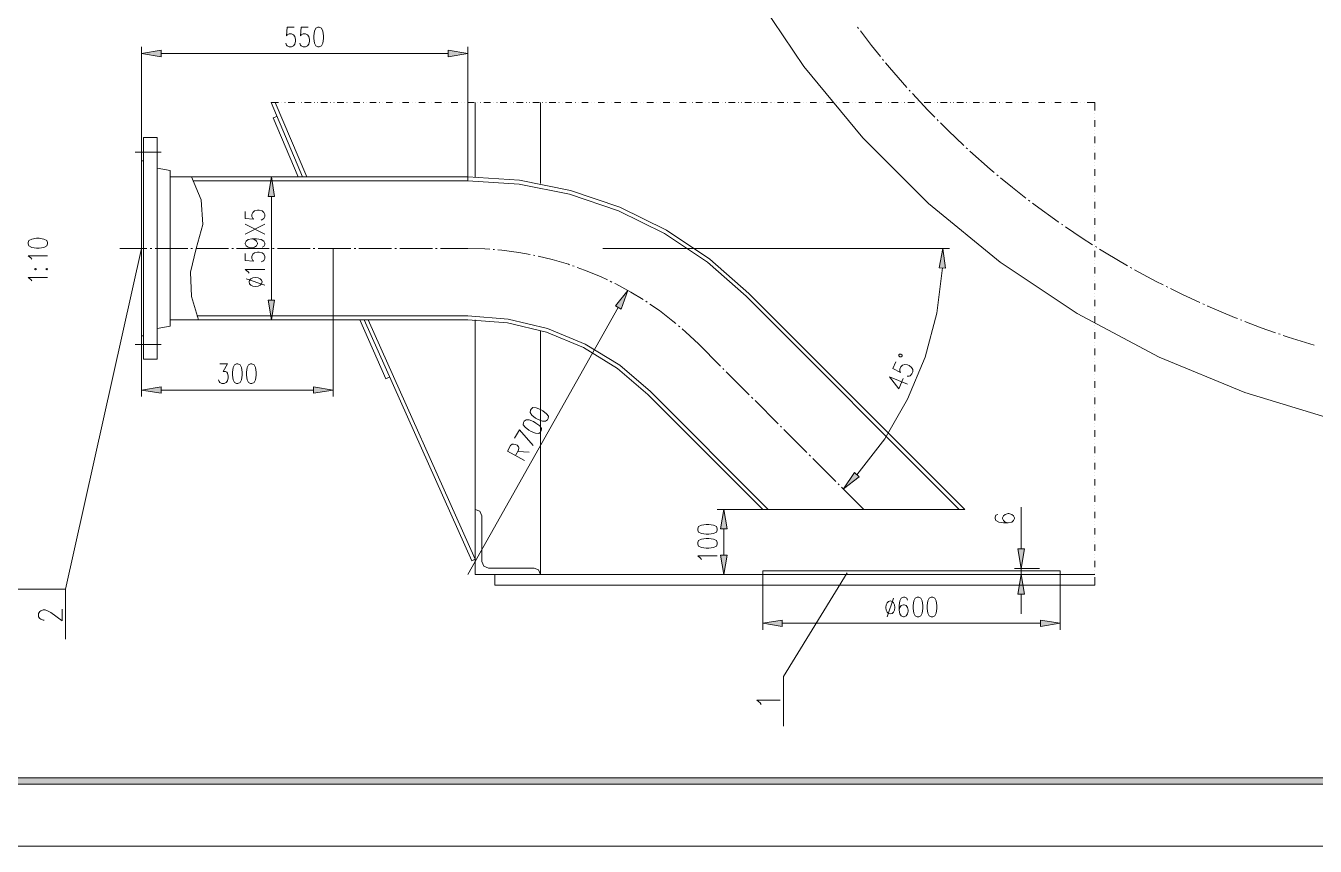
# Model space of a CAD drawing. Header units: millimetres. Extents: x 0 to 829, y 0 to 586.
# Drawn here: x 372.2 to 567.1, y 0 to 124 of the extents above; entities that cross this region are included whole.
import ezdxf

# ---------------------------------------------------------------- set-up
doc = ezdxf.new("R2010")
doc.units = ezdxf.units.MM

msp = doc.modelspace()

# ---------------------------------------------------------------- hatches: boundary and pattern name
h = msp.add_hatch(color=0)
h.dxf.hatch_style = 2
h.paths.add_polyline_path([(392.684, 120.290167), (389.727722, 119.796278), (392.684, 119.302389)])
h = msp.add_hatch(color=0)
h.dxf.hatch_style = 2
h.paths.add_polyline_path([(436.065083, 120.290167), (439.021361, 119.796278), (436.065083, 119.302389)])
h = msp.add_hatch(color=0)
h.dxf.hatch_style = 2
h.paths.add_polyline_path([(408.848278, 98.178056), (409.342167, 101.134333), (409.836056, 98.178056)])
h = msp.add_hatch(color=0)
h.dxf.hatch_style = 2
h.paths.add_polyline_path([(510.275417, 87.397167), (510.850444, 90.339333), (511.259667, 87.368944)])
h = msp.add_hatch(color=0)
h.dxf.hatch_style = 2
h.paths.add_polyline_path([(461.341611, 81.653944), (463.225444, 83.989333), (462.202389, 81.170639)])
h = msp.add_hatch(color=0)
h.dxf.hatch_style = 2
h.paths.add_polyline_path([(408.848278, 82.500611), (409.342167, 79.544333), (409.836056, 82.500611)])
h = msp.add_hatch(color=0)
h.dxf.hatch_style = 2
h.paths.add_polyline_path([(392.684, 69.423139), (389.727722, 68.932778), (392.684, 68.438889)])
h = msp.add_hatch(color=0)
h.dxf.hatch_style = 2
h.paths.add_polyline_path([(415.70275, 69.423139), (418.659028, 68.932778), (415.70275, 68.438889)])
h = msp.add_hatch(color=0)
h.dxf.hatch_style = 2
h.paths.add_polyline_path([(498.182194, 55.798861), (495.793889, 53.985583), (497.466056, 56.476194)])
h = msp.add_hatch(color=0)
h.dxf.hatch_style = 2
h.paths.add_polyline_path([(477.23425, 47.946028), (477.724611, 50.902306), (478.2185, 47.946028)])
h = msp.add_hatch(color=0)
h.dxf.hatch_style = 2
h.paths.add_polyline_path([(522.171083, 44.936833), (522.664972, 41.977028), (523.155333, 44.936833)])
h = msp.add_hatch(color=0)
h.dxf.hatch_style = 2
h.paths.add_polyline_path([(477.23425, 44.001972), (477.724611, 41.042167), (478.2185, 44.001972)])
h = msp.add_hatch(color=0)
h.dxf.hatch_style = 2
h.paths.add_polyline_path([(522.171083, 38.085889), (522.664972, 41.042167), (523.155333, 38.085889)])
h = msp.add_hatch(color=0)
h.dxf.hatch_style = 2
h.paths.add_polyline_path([(486.56875, 34.173583), (483.608944, 33.679694), (486.56875, 33.185806)])
h = msp.add_hatch(color=0)
h.dxf.hatch_style = 2
h.paths.add_polyline_path([(525.593028, 34.173583), (528.549306, 33.679694), (525.593028, 33.185806)])
h = msp.add_hatch(color=0)
h.dxf.hatch_style = 2
h.paths.add_polyline_path([(24.154694, 9.36625), (25.142472, 10.3505), (818.80075, 10.3505), (819.788528, 9.36625)])

# ---------------------------------------------------------------- linework, layer by layer
at = {"color": 0, "lineweight": 0}
for points in [[(0, 0), (0, 585.632278), (829.154778, 585.632278), (829.154778, 0)], [(416.380083, 123.740333), (416.062583, 123.599222), (415.854444, 123.175889), (415.748611, 122.473861), (415.748611, 122.050528), (415.854444, 121.344972), (416.062583, 120.921639), (416.380083, 120.780528), (416.59175, 120.780528), (416.90925, 120.921639), (417.120917, 121.344972), (417.22675, 122.050528), (417.22675, 122.473861), (417.120917, 123.175889), (416.90925, 123.599222), (416.59175, 123.740333)], [(392.684, 120.290167), (389.727722, 119.796278), (392.684, 119.302389)], [(436.065083, 120.290167), (439.021361, 119.796278), (436.065083, 119.302389)], [(408.848278, 98.178056), (409.342167, 101.134333), (409.836056, 98.178056)], [(372.568611, 91.013139), (372.709722, 90.695639), (373.133056, 90.483972), (373.838611, 90.378139), (374.258417, 90.378139), (374.963972, 90.483972), (375.387306, 90.695639), (375.528417, 91.013139), (375.528417, 91.224806), (375.387306, 91.538778), (374.963972, 91.750444), (374.258417, 91.856278), (373.838611, 91.856278), (373.133056, 91.750444), (372.709722, 91.538778), (372.568611, 91.224806)], [(510.275417, 87.397167), (510.850444, 90.339333), (511.259667, 87.368944)], [(373.556389, 87.210194), (373.6975, 87.104361), (373.838611, 87.210194), (373.6975, 87.316028)], [(375.246194, 87.210194), (375.387306, 87.104361), (375.528417, 87.210194), (375.387306, 87.316028)], [(461.341611, 81.653944), (463.225444, 83.989333), (462.202389, 81.170639)], [(408.848278, 82.500611), (409.342167, 79.544333), (409.836056, 82.500611)], [(504.503972, 74.354972), (504.295833, 74.372611), (504.15825, 74.256194), (504.172361, 74.076278), (504.331111, 73.938694), (504.53925, 73.924583), (504.676833, 74.041), (504.662722, 74.217389)], [(404.085778, 72.873306), (403.771806, 72.732194), (403.560139, 72.312389), (403.454306, 71.606833), (403.454306, 71.1835), (403.560139, 70.481472), (403.771806, 70.058139), (404.085778, 69.917028), (404.297444, 69.917028), (404.614944, 70.058139), (404.826611, 70.481472), (404.932444, 71.1835), (404.932444, 71.606833), (404.826611, 72.312389), (404.614944, 72.732194), (404.297444, 72.873306)], [(406.198917, 72.873306), (405.881417, 72.732194), (405.673278, 72.312389), (405.567444, 71.606833), (405.567444, 71.1835), (405.673278, 70.481472), (405.881417, 70.058139), (406.198917, 69.917028), (406.410583, 69.917028), (406.728083, 70.058139), (406.93975, 70.481472), (407.045583, 71.1835), (407.045583, 71.606833), (406.93975, 72.312389), (406.728083, 72.732194), (406.410583, 72.873306)], [(392.684, 69.423139), (389.727722, 68.932778), (392.684, 68.438889)], [(415.70275, 69.423139), (418.659028, 68.932778), (415.70275, 68.438889)], [(448.489917, 65.877722), (448.458167, 65.532), (448.72275, 65.140417), (449.283667, 64.702972), (449.654083, 64.498361), (450.317306, 64.244361), (450.790028, 64.219667), (451.068722, 64.427806), (451.171028, 64.61125), (451.206306, 64.956972), (450.941722, 65.348556), (450.377278, 65.786), (450.010389, 65.994139), (449.343639, 66.244611), (448.874444, 66.269306), (448.59575, 66.061167)], [(447.45275, 64.03975), (447.421, 63.694028), (447.685583, 63.302444), (448.2465, 62.865), (448.616917, 62.656861), (449.280139, 62.402861), (449.752861, 62.378167), (450.031556, 62.586306), (450.133861, 62.76975), (450.169139, 63.115472), (449.904556, 63.507056), (449.340111, 63.9445), (448.973222, 64.152639), (448.306472, 64.406639), (447.837278, 64.427806), (447.558583, 64.223194)], [(498.182194, 55.798861), (495.793889, 53.985583), (497.466056, 56.476194)], [(477.23425, 47.946028), (477.724611, 50.902306), (478.2185, 47.946028)], [(473.780556, 47.769639), (473.921667, 47.452139), (474.345, 47.240472), (475.050556, 47.134639), (475.473889, 47.134639), (476.175917, 47.240472), (476.59925, 47.452139), (476.740361, 47.769639), (476.740361, 47.981306), (476.59925, 48.295278), (476.175917, 48.506944), (475.473889, 48.612778), (475.050556, 48.612778), (474.345, 48.506944), (473.921667, 48.295278), (473.780556, 47.981306)], [(473.780556, 45.6565), (473.921667, 45.339), (474.345, 45.127333), (475.050556, 45.0215), (475.473889, 45.0215), (476.175917, 45.127333), (476.59925, 45.339), (476.740361, 45.6565), (476.740361, 45.868167), (476.59925, 46.185667), (476.175917, 46.393806), (475.473889, 46.499639), (475.050556, 46.499639), (474.345, 46.393806), (473.921667, 46.185667), (473.780556, 45.868167)], [(522.171083, 44.936833), (522.664972, 41.977028), (523.155333, 44.936833)], [(477.23425, 44.001972), (477.724611, 41.042167), (478.2185, 44.001972)], [(522.171083, 38.085889), (522.664972, 41.042167), (523.155333, 38.085889)], [(506.976944, 37.62375), (506.659444, 37.482639), (506.447778, 37.059306), (506.345472, 36.35375), (506.345472, 35.933944), (506.447778, 35.228389), (506.659444, 34.805056), (506.976944, 34.663944), (507.188611, 34.663944), (507.506111, 34.805056), (507.717778, 35.228389), (507.823611, 35.933944), (507.823611, 36.35375), (507.717778, 37.059306), (507.506111, 37.482639), (507.188611, 37.62375)], [(509.090083, 37.62375), (508.772583, 37.482639), (508.560917, 37.059306), (508.455083, 36.35375), (508.455083, 35.933944), (508.560917, 35.228389), (508.772583, 34.805056), (509.090083, 34.663944), (509.30175, 34.663944), (509.61925, 34.805056), (509.830917, 35.228389), (509.93675, 35.933944), (509.93675, 36.35375), (509.830917, 37.059306), (509.61925, 37.482639), (509.30175, 37.62375)], [(486.56875, 34.173583), (483.608944, 33.679694), (486.56875, 33.185806)], [(525.593028, 34.173583), (528.549306, 33.679694), (525.593028, 33.185806)], [(24.154694, 9.36625), (25.142472, 10.3505), (818.80075, 10.3505), (819.788528, 9.36625)]]:
    msp.add_lwpolyline(points, close=True, dxfattribs=at)
for points in [[(469.55075, 250.930833), (465.546722, 237.500583), (462.879722, 223.745778), (461.567389, 209.796944), (461.623833, 195.784611), (463.052583, 181.846361), (465.836, 168.11625), (469.949389, 154.721278), (475.350417, 141.791972), (481.989694, 129.455333), (489.803722, 117.82425), (498.718417, 107.015139), (508.645583, 97.126778), (519.4935, 88.257944), (531.156333, 80.489778), (543.521194, 73.903417), (556.471667, 68.555306), (569.884278, 64.498361)], [(412.788806, 123.740333), (411.734, 123.740333), (411.628167, 122.473861), (411.734, 122.611444), (412.0515, 122.752556), (412.365472, 122.752556), (412.682972, 122.611444), (412.894639, 122.33275), (413.000472, 121.909417), (413.000472, 121.627194), (412.894639, 121.203861), (412.682972, 120.921639), (412.365472, 120.780528), (412.0515, 120.780528), (411.734, 120.921639), (411.628167, 121.06275), (411.522333, 121.344972)], [(414.901944, 123.740333), (413.847139, 123.740333), (413.741306, 122.473861), (413.847139, 122.611444), (414.161111, 122.752556), (414.478611, 122.752556), (414.796111, 122.611444), (415.007778, 122.33275), (415.113611, 121.909417), (415.113611, 121.627194), (415.007778, 121.203861), (414.796111, 120.921639), (414.478611, 120.780528), (414.161111, 120.780528), (413.847139, 120.921639), (413.741306, 121.06275), (413.635472, 121.344972)], [(497.928194, 123.772083), (498.076361, 123.574528)], [(498.376222, 123.182944), (500.037806, 121.006306), (501.413639, 119.3165)], [(389.727722, 90.339333), (389.727722, 120.780528)], [(392.684, 119.796278), (436.065083, 119.796278)], [(439.021361, 100.541667), (439.021361, 120.780528)], [(501.724083, 118.9355), (501.879306, 118.741472)], [(502.18975, 118.360472), (502.771833, 117.644333), (505.3965, 114.631611)], [(505.721056, 114.264722), (505.890389, 114.084806)], [(506.225528, 113.724972), (508.567972, 111.202611), (509.608667, 110.154861)], [(409.28925, 112.380889), (410.414611, 112.380889)], [(409.28925, 112.380889), (414.037639, 101.134333)], [(409.927778, 112.380889), (414.679694, 101.134333)], [(410.904972, 112.380889), (410.922611, 112.380889)], [(411.398861, 112.380889), (411.4165, 112.380889)], [(411.89275, 112.380889), (412.877, 112.380889)], [(413.370889, 112.380889), (413.388528, 112.380889)], [(413.864778, 112.380889), (413.882417, 112.380889)], [(414.358667, 112.380889), (415.342917, 112.380889)], [(415.836806, 112.380889), (415.854444, 112.380889)], [(416.330694, 112.380889), (416.348333, 112.380889)], [(416.821056, 112.380889), (417.808833, 112.380889)], [(418.299194, 112.380889), (418.316833, 112.380889)], [(418.793083, 112.380889), (418.810722, 112.380889)], [(419.286972, 112.380889), (420.271222, 112.380889)], [(420.765111, 112.380889), (420.78275, 112.380889)], [(421.259, 112.380889), (421.276639, 112.380889)], [(421.752889, 112.380889), (422.737139, 112.380889)], [(423.231028, 112.380889), (423.248667, 112.380889)], [(423.724917, 112.380889), (423.742556, 112.380889)], [(424.215278, 112.380889), (425.203056, 112.380889)], [(425.696944, 112.380889), (425.714583, 112.380889)], [(426.187306, 112.380889), (426.204944, 112.380889)], [(426.681194, 112.380889), (427.665444, 112.380889)], [(428.159333, 112.380889), (428.176972, 112.380889)], [(428.653222, 112.380889), (428.670861, 112.380889)], [(429.147111, 112.380889), (430.131361, 112.380889)], [(430.62525, 112.380889), (430.642889, 112.380889)], [(431.119139, 112.380889), (431.136778, 112.380889)], [(431.6095, 112.380889), (432.597278, 112.380889)], [(433.091167, 112.380889), (433.108806, 112.380889)], [(433.581528, 112.380889), (433.599167, 112.380889)], [(434.075417, 112.380889), (435.059667, 112.380889)], [(435.553556, 112.380889), (435.571194, 112.380889)], [(436.047444, 112.380889), (436.065083, 112.380889)], [(436.541333, 112.380889), (437.525583, 112.380889)], [(438.019472, 112.380889), (438.037111, 112.380889)], [(438.513361, 112.380889), (438.531, 112.380889)], [(439.003722, 112.380889), (439.9915, 112.380889)], [(440.171417, 101.12375), (440.171417, 112.380889)], [(440.485389, 112.380889), (440.503028, 112.380889)], [(440.97575, 112.380889), (440.993389, 112.380889)], [(441.469639, 112.380889), (442.457417, 112.380889)], [(442.947778, 112.380889), (442.965417, 112.380889)], [(443.441667, 112.380889), (443.459306, 112.380889)], [(443.935556, 112.380889), (444.919806, 112.380889)], [(445.413694, 112.380889), (445.431333, 112.380889)], [(445.907583, 112.380889), (445.925222, 112.380889)], [(446.397944, 112.380889), (447.385722, 112.380889)], [(447.879611, 112.380889), (447.89725, 112.380889)], [(448.369972, 112.380889), (448.387611, 112.380889)], [(448.863861, 112.380889), (449.851639, 112.380889)], [(450.031556, 100.118333), (450.031556, 112.380889)], [(450.342, 112.380889), (450.359639, 112.380889)], [(450.835889, 112.380889), (450.853528, 112.380889)], [(451.329778, 112.380889), (452.314028, 112.380889)], [(452.807917, 112.380889), (452.825556, 112.380889)], [(453.301806, 112.380889), (453.319444, 112.380889)], [(453.792167, 112.380889), (454.779944, 112.380889)], [(455.273833, 112.380889), (455.291472, 112.380889)], [(455.764194, 112.380889), (455.781833, 112.380889)], [(456.258083, 112.380889), (457.245861, 112.380889)], [(457.736222, 112.380889), (457.753861, 112.380889)], [(458.230111, 112.380889), (458.24775, 112.380889)], [(458.724, 112.380889), (459.70825, 112.380889)], [(460.202139, 112.380889), (460.219778, 112.380889)], [(460.696028, 112.380889), (460.713667, 112.380889)], [(461.186389, 112.380889), (462.174167, 112.380889)], [(462.668056, 112.380889), (462.685694, 112.380889)], [(463.158417, 112.380889), (463.176056, 112.380889)], [(463.652306, 112.380889), (464.640083, 112.380889)], [(465.130444, 112.380889), (465.148083, 112.380889)], [(465.624333, 112.380889), (465.641972, 112.380889)], [(466.118222, 112.380889), (467.102472, 112.380889)], [(467.596361, 112.380889), (467.614, 112.380889)], [(468.09025, 112.380889), (468.107889, 112.380889)], [(468.584139, 112.380889), (469.568389, 112.380889)], [(470.062278, 112.380889), (470.079917, 112.380889)], [(470.552639, 112.380889), (470.570278, 112.380889)], [(471.046528, 112.380889), (472.034306, 112.380889)], [(472.524667, 112.380889), (472.542306, 112.380889)], [(473.018556, 112.380889), (473.036194, 112.380889)], [(473.512444, 112.380889), (474.496694, 112.380889)], [(474.990583, 112.380889), (475.008222, 112.380889)], [(475.484472, 112.380889), (475.502111, 112.380889)], [(475.978361, 112.380889), (476.962611, 112.380889)], [(477.4565, 112.380889), (477.474139, 112.380889)], [(477.950389, 112.380889), (477.968028, 112.380889)], [(478.44075, 112.380889), (479.428528, 112.380889)], [(479.918889, 112.380889), (479.936528, 112.380889)], [(480.412778, 112.380889), (480.430417, 112.380889)], [(480.906667, 112.380889), (481.890917, 112.380889)], [(482.384806, 112.380889), (482.402444, 112.380889)], [(482.878694, 112.380889), (482.896333, 112.380889)], [(483.372583, 112.380889), (484.356833, 112.380889)], [(484.850722, 112.380889), (484.868361, 112.380889)], [(485.344611, 112.380889), (485.36225, 112.380889)], [(485.834972, 112.380889), (486.82275, 112.380889)], [(487.313111, 112.380889), (487.33075, 112.380889)], [(487.807, 112.380889), (487.824639, 112.380889)], [(488.300889, 112.380889), (489.285139, 112.380889)], [(489.779028, 112.380889), (489.796667, 112.380889)], [(490.272917, 112.380889), (490.290556, 112.380889)], [(490.766806, 112.380889), (491.751056, 112.380889)], [(492.244944, 112.380889), (492.262583, 112.380889)], [(492.738833, 112.380889), (492.756472, 112.380889)], [(493.229194, 112.380889), (494.216972, 112.380889)], [(494.710861, 112.380889), (494.7285, 112.380889)], [(495.201222, 112.380889), (495.218861, 112.380889)], [(495.695111, 112.380889), (496.679361, 112.380889)], [(497.17325, 112.380889), (497.190889, 112.380889)], [(497.667139, 112.380889), (497.684778, 112.380889)], [(498.161028, 112.380889), (499.145278, 112.380889)], [(499.639167, 112.380889), (499.656806, 112.380889)], [(500.133056, 112.380889), (500.150694, 112.380889)], [(500.623417, 112.380889), (501.611194, 112.380889)], [(502.105083, 112.380889), (502.122722, 112.380889)], [(502.595444, 112.380889), (502.613083, 112.380889)], [(503.089333, 112.380889), (504.077111, 112.380889)], [(504.567472, 112.380889), (504.585111, 112.380889)], [(505.061361, 112.380889), (505.079, 112.380889)], [(505.55525, 112.380889), (506.5395, 112.380889)], [(507.033389, 112.380889), (507.051028, 112.380889)], [(507.527278, 112.380889), (507.544917, 112.380889)], [(508.017639, 112.380889), (509.005417, 112.380889)], [(509.499306, 112.380889), (509.516944, 112.380889)], [(509.989667, 112.380889), (510.007306, 112.380889)], [(510.483556, 112.380889), (511.471333, 112.380889)], [(511.961694, 112.380889), (511.979333, 112.380889)], [(512.455583, 112.380889), (512.473222, 112.380889)], [(512.949472, 112.380889), (513.933722, 112.380889)], [(514.427611, 112.380889), (514.44525, 112.380889)], [(514.9215, 112.380889), (514.939139, 112.380889)], [(515.411861, 112.380889), (516.399639, 112.380889)], [(516.893528, 112.380889), (516.911167, 112.380889)], [(517.383889, 112.380889), (517.401528, 112.380889)], [(517.877778, 112.380889), (518.865556, 112.380889)], [(519.355917, 112.380889), (519.373556, 112.380889)], [(519.849806, 112.380889), (519.867444, 112.380889)], [(520.343694, 112.380889), (521.327944, 112.380889)], [(521.821833, 112.380889), (521.839472, 112.380889)], [(522.315722, 112.380889), (522.333361, 112.380889)], [(522.806083, 112.380889), (523.793861, 112.380889)], [(524.28775, 112.380889), (524.305389, 112.380889)], [(524.778111, 112.380889), (524.79575, 112.380889)], [(525.272, 112.380889), (526.259778, 112.380889)], [(526.750139, 112.380889), (526.767778, 112.380889)], [(527.244028, 112.380889), (527.261667, 112.380889)], [(527.737917, 112.380889), (528.722167, 112.380889)], [(529.216056, 112.380889), (529.233694, 112.380889)], [(529.709944, 112.380889), (529.727583, 112.380889)], [(530.200306, 112.380889), (531.188083, 112.380889)], [(531.681972, 112.380889), (531.699611, 112.380889)], [(532.172333, 112.380889), (532.189972, 112.380889)], [(532.666222, 112.380889), (533.791583, 112.380889)], [(533.791583, 112.380889), (533.791583, 111.170861)], [(409.620861, 110.056083), (410.167667, 110.285389)], [(409.620861, 110.056083), (413.392056, 101.134333)], [(509.954389, 109.805611), (510.12725, 109.629222)], [(510.472972, 109.279972), (511.6195, 108.126389), (514.014861, 105.865083)], [(533.791583, 110.676972), (533.809222, 110.676972)], [(533.791583, 110.183083), (533.809222, 110.183083)], [(533.791583, 109.692722), (533.791583, 108.704944)], [(533.791583, 108.211056), (533.809222, 108.211056)], [(533.791583, 107.720694), (533.809222, 107.720694)], [(533.791583, 107.226806), (533.791583, 106.239028)], [(390.020528, 73.578861), (390.020528, 107.099806)], [(390.020528, 107.099806), (392.091333, 107.099806)], [(392.091333, 73.578861), (392.091333, 107.099806)], [(514.371167, 105.526417), (514.551083, 105.357083)], [(533.791583, 105.748667), (533.809222, 105.748667)], [(533.791583, 105.254778), (533.809222, 105.254778)], [(388.771694, 104.880833), (392.676944, 104.880833)], [(389.727722, 77.127806), (389.727722, 103.550861)], [(389.727722, 103.550861), (390.020528, 103.550861)], [(514.910917, 105.025472), (518.011833, 102.280861), (518.611556, 101.783444)], [(533.791583, 104.760889), (533.791583, 103.776639)], [(392.091333, 102.464306), (394.063361, 102.090361)], [(394.063361, 78.588306), (394.063361, 102.090361)], [(518.992556, 101.469472), (519.179528, 101.31425)], [(533.791583, 103.28275), (533.809222, 103.28275)], [(533.791583, 102.788861), (533.809222, 102.788861)], [(533.791583, 102.294972), (533.791583, 101.310722)], [(394.063361, 101.134333), (439.021361, 101.134333)], [(397.968611, 90.339333), (398.977556, 93.94825), (398.730611, 97.687694), (397.256, 101.134333)], [(397.615833, 100.541667), (439.021361, 100.541667)], [(413.392056, 101.134333), (408.354389, 101.134333)], [(481.513444, 83.53425), (475.604417, 88.716556), (469.067444, 93.083944), (462.018944, 96.562333), (454.575333, 99.088222), (446.863611, 100.619278), (439.021361, 101.134333)], [(481.093639, 83.114444), (475.244583, 88.247361), (468.771111, 92.572417), (461.789639, 96.015528), (454.420111, 98.516722), (446.789528, 100.033667), (439.021361, 100.541667)], [(519.560528, 101.000278), (521.349111, 99.515083), (523.39875, 97.927583)], [(533.791583, 100.816833), (533.809222, 100.816833)], [(533.791583, 100.326472), (533.809222, 100.326472)], [(533.791583, 99.832583), (533.791583, 98.844806)], [(409.342167, 82.500611), (409.342167, 98.178056)], [(523.790333, 97.627722), (523.984361, 97.476028)], [(533.791583, 98.354444), (533.809222, 98.354444)], [(533.791583, 97.860556), (533.809222, 97.860556)], [(405.398111, 95.885), (405.398111, 94.830194), (406.664583, 94.724361), (406.523472, 94.830194), (406.382361, 95.144167), (406.382361, 95.461667), (406.523472, 95.779167), (406.805694, 95.990833), (407.229028, 96.096667), (407.51125, 96.096667), (407.934583, 95.990833), (408.213278, 95.779167), (408.354389, 95.461667), (408.354389, 95.144167), (408.213278, 94.830194), (408.072167, 94.724361), (407.793472, 94.618528)], [(524.372417, 97.176167), (524.774583, 96.862194), (528.284722, 94.322194), (528.348222, 94.279861)], [(533.791583, 97.366667), (533.791583, 96.382417)], [(533.791583, 95.888528), (533.809222, 95.888528)], [(408.354389, 92.505389), (405.398111, 93.983528)], [(405.398111, 92.505389), (408.354389, 93.983528)], [(528.753917, 94.004694), (528.958528, 93.867111)], [(529.36775, 93.588417), (531.876, 91.895083), (533.477611, 90.889667)], [(533.791583, 95.394639), (533.809222, 95.394639)], [(533.791583, 94.90075), (533.791583, 93.9165)], [(406.382361, 91.764556), (406.805694, 91.658722), (407.087917, 91.447056), (407.229028, 91.129556), (407.229028, 91.02725), (407.087917, 90.70975), (406.805694, 90.498083), (406.382361, 90.39225), (406.24125, 90.39225), (405.821444, 90.498083), (405.539222, 90.70975), (405.398111, 91.02725), (405.398111, 91.129556), (405.539222, 91.447056), (405.821444, 91.658722), (406.382361, 91.764556), (407.087917, 91.764556), (407.793472, 91.658722), (408.213278, 91.447056), (408.354389, 91.129556), (408.354389, 90.921417), (408.213278, 90.603917), (407.934583, 90.498083)], [(533.791583, 93.422611), (533.809222, 93.422611)], [(533.791583, 92.928722), (533.809222, 92.928722)], [(533.791583, 92.438361), (533.791583, 91.450583)], [(389.727722, 90.339333), (378.209528, 38.823194)], [(386.422194, 90.339333), (390.539111, 90.339333)], [(391.029472, 90.339333), (391.276417, 90.339333)], [(391.770306, 90.339333), (396.698611, 90.339333)], [(397.968611, 90.339333), (397.139583, 86.751583), (397.259528, 83.068583), (398.324917, 79.544333)], [(397.1925, 90.339333), (397.439444, 90.339333)], [(397.933333, 90.339333), (402.861639, 90.339333)], [(403.355528, 90.339333), (403.602472, 90.339333)], [(404.092833, 90.339333), (409.024667, 90.339333)], [(405.398111, 89.545583), (405.398111, 88.490778), (406.664583, 88.384944), (406.523472, 88.490778), (406.382361, 88.808278), (406.382361, 89.125778), (406.523472, 89.43975), (406.805694, 89.651417), (407.229028, 89.75725), (407.51125, 89.75725), (407.934583, 89.651417), (408.213278, 89.43975), (408.354389, 89.125778), (408.354389, 88.808278), (408.213278, 88.490778), (408.072167, 88.384944), (407.793472, 88.279111)], [(409.518556, 90.339333), (409.761972, 90.339333)], [(410.255861, 90.339333), (415.187694, 90.339333)], [(415.678056, 90.339333), (415.925, 90.339333)], [(416.418889, 90.339333), (421.347194, 90.339333)], [(418.659028, 90.339333), (418.659028, 67.945)], [(421.841083, 90.339333), (422.088028, 90.339333)], [(422.581917, 90.339333), (427.510222, 90.339333)], [(428.004111, 90.339333), (428.251056, 90.339333)], [(428.741417, 90.339333), (433.67325, 90.339333)], [(434.163611, 90.339333), (434.410556, 90.339333)], [(434.904444, 90.339333), (439.021361, 90.339333)], [(442.355111, 90.212333), (441.600167, 90.272306), (439.021361, 90.339333)], [(443.092417, 90.155889), (442.845472, 90.173528)], [(448.458167, 89.411528), (446.733083, 89.732556), (444.175444, 90.067694), (443.582778, 90.117083)], [(459.440139, 90.339333), (511.838222, 90.339333)], [(533.791583, 90.960222), (533.809222, 90.960222)], [(533.791583, 90.466333), (533.809222, 90.466333)], [(533.791583, 89.972444), (533.791583, 88.988194)], [(533.893889, 90.625083), (534.102028, 90.494556)], [(534.518306, 90.2335), (535.541361, 89.587917), (538.744583, 87.718194)], [(373.133056, 88.688333), (372.991944, 88.9), (372.568611, 89.2175), (375.528417, 89.2175)], [(449.184889, 89.277472), (448.941472, 89.323333)], [(454.420111, 87.869889), (454.254306, 87.926333), (451.781333, 88.660111), (449.664667, 89.168111)], [(455.115083, 87.622944), (454.88225, 87.704083)], [(533.791583, 88.494306), (533.809222, 88.494306)], [(533.791583, 88.000417), (533.809222, 88.000417)], [(373.133056, 85.414556), (372.991944, 85.626222), (372.568611, 85.940194), (375.528417, 85.940194)], [(405.962556, 86.589306), (405.821444, 86.800972), (405.398111, 87.118472), (408.354389, 87.118472)], [(460.131583, 85.573306), (459.07325, 86.077778), (456.688472, 87.065556), (455.58075, 87.457139)], [(497.825889, 56.137528), (502.052167, 61.573833), (505.512917, 67.528722), (508.148167, 73.889306), (509.912056, 80.54975), (510.765778, 87.383056)], [(533.791583, 87.506528), (533.791583, 86.522278)], [(533.791583, 86.028389), (533.809222, 86.028389)], [(539.167917, 87.467722), (539.284333, 87.400694), (539.383111, 87.347778)], [(539.8135, 87.114944), (543.094333, 85.336944), (544.159722, 84.80425)], [(405.539222, 85.742639), (408.354389, 84.793667)], [(460.798333, 85.252278), (460.576083, 85.358111)], [(465.525556, 82.599389), (463.669944, 83.735333), (461.401583, 84.966528), (461.242833, 85.040611)], [(533.791583, 85.5345), (533.809222, 85.5345)], [(533.791583, 85.044139), (533.791583, 84.056361)], [(544.597167, 84.585528), (544.819417, 84.476167)], [(545.256861, 84.253917), (546.967833, 83.400194), (549.698333, 82.140778)], [(466.146444, 82.197222), (465.941833, 82.338333)], [(470.496194, 78.965778), (470.044639, 79.353833), (467.998528, 80.923694), (466.552139, 81.918528)], [(481.093639, 83.114444), (513.309306, 50.902306)], [(481.513444, 83.53425), (514.145389, 50.902306)], [(533.791583, 83.566), (533.809222, 83.566)], [(533.791583, 83.072111), (533.809222, 83.072111)], [(533.791583, 82.578222), (533.791583, 81.593972)], [(550.146361, 81.936167), (550.368611, 81.833861)], [(398.074444, 80.133472), (439.021361, 80.133472)], [(439.021361, 41.042167), (461.772, 81.410528)], [(466.665028, 68.685833), (461.997778, 72.668694), (456.769611, 75.875444), (451.100472, 78.221417), (445.138528, 79.653694), (439.021361, 80.133472)], [(533.791583, 81.100083), (533.809222, 81.100083)], [(533.791583, 80.606194), (533.809222, 80.606194)], [(533.791583, 80.112306), (533.791583, 79.128056)], [(550.816639, 81.62925), (550.904833, 81.586917), (554.898278, 79.904167), (555.353361, 79.727778)], [(392.091333, 78.210833), (394.063361, 78.588306)], [(394.063361, 79.544333), (439.021361, 79.544333)], [(422.701861, 79.544333), (408.354389, 79.544333)], [(422.701861, 79.544333), (426.621222, 70.619056)], [(423.347444, 79.544333), (439.635194, 43.1165)], [(423.993028, 79.544333), (440.171417, 43.363444)], [(466.245222, 68.266028), (461.652056, 72.188917), (456.5015, 75.346278), (450.920556, 77.6605), (445.043278, 79.068083), (439.021361, 79.544333)], [(440.171417, 41.042167), (440.171417, 79.526694)], [(471.057111, 78.486), (470.870139, 78.648278)], [(473.879333, 75.900139), (472.006083, 77.678139), (471.434583, 78.1685)], [(533.791583, 78.634167), (533.809222, 78.634167)], [(533.791583, 78.140278), (533.809222, 78.140278)], [(555.8155, 79.554917), (556.044806, 79.466722)], [(556.503417, 79.290333), (558.941111, 78.351944), (561.121278, 77.597)], [(389.727722, 77.127806), (389.727722, 67.945)], [(389.727722, 77.127806), (390.020528, 77.127806)], [(450.031556, 41.042167), (450.031556, 77.935667)], [(533.791583, 77.649917), (533.791583, 76.662139)], [(533.791583, 76.16825), (533.809222, 76.16825)], [(561.586944, 77.43825), (561.819778, 77.357111)], [(562.281917, 77.194833), (563.036861, 76.933778), (566.973861, 75.713167)], [(388.771694, 75.797833), (392.676944, 75.797833)], [(473.879333, 75.900139), (477.227194, 72.552278)], [(533.791583, 75.677889), (533.809222, 75.677889)], [(533.791583, 75.184), (533.791583, 74.19975)], [(390.020528, 73.578861), (392.091333, 73.578861)], [(401.552833, 72.873306), (402.713472, 72.873306), (402.078472, 71.747944), (402.395972, 71.747944), (402.607639, 71.606833), (402.713472, 71.465722), (402.819306, 71.042389), (402.819306, 70.763694), (402.713472, 70.340361), (402.501806, 70.058139), (402.184306, 69.917028), (401.870333, 69.917028), (401.552833, 70.058139), (401.447, 70.19925), (401.341167, 70.481472)], [(477.576444, 72.203028), (477.749306, 72.030167)], [(503.727861, 73.2155), (503.293944, 72.174806), (504.422833, 71.585667), (504.334639, 71.744417), (504.334639, 72.107778), (504.465167, 72.42175), (504.722694, 72.679278), (505.071944, 72.781583), (505.505861, 72.721611), (505.763389, 72.615778), (506.112639, 72.347667), (506.2855, 72.033694), (506.2855, 71.666806), (506.1585, 71.352833), (505.897444, 71.095306), (505.724583, 71.045917), (505.421194, 71.049444)], [(533.791583, 73.705861), (533.809222, 73.705861)], [(533.791583, 73.211972), (533.809222, 73.211972)], [(533.791583, 72.718083), (533.791583, 71.733833)], [(426.621222, 70.619056), (427.160972, 70.858944)], [(478.098556, 71.680917), (481.584, 68.195472)], [(502.778889, 70.925972), (504.168833, 69.130333), (504.814417, 70.689611)], [(502.778889, 70.925972), (505.509389, 69.793556)], [(533.791583, 71.239944), (533.809222, 71.239944)], [(533.791583, 70.746056), (533.809222, 70.746056)], [(533.791583, 70.255694), (533.791583, 69.267917)], [(392.684, 68.932778), (415.70275, 68.932778)], [(466.245222, 68.266028), (483.608944, 50.902306)], [(466.665028, 68.685833), (484.445028, 50.902306)], [(533.791583, 68.774028), (533.809222, 68.774028)], [(533.791583, 68.283667), (533.809222, 68.283667)], [(481.93325, 67.846222), (482.109639, 67.673361)], [(482.455361, 67.324111), (485.940806, 63.838667)], [(533.791583, 67.789778), (533.791583, 66.802)], [(533.791583, 66.311639), (533.809222, 66.311639)], [(533.791583, 65.81775), (533.809222, 65.81775)], [(533.791583, 65.323861), (533.791583, 64.339611)], [(446.105139, 61.644389), (446.831861, 62.932028), (448.888556, 60.561361)], [(486.290056, 63.489417), (486.466444, 63.313028)], [(486.812167, 62.967306), (490.301139, 59.481861)], [(533.791583, 63.845722), (533.809222, 63.845722)], [(533.791583, 63.351833), (533.809222, 63.351833)], [(533.791583, 62.861472), (533.791583, 61.873694)], [(447.593861, 58.26125), (445.015056, 59.711167), (445.48425, 60.540194), (445.762944, 60.748333), (445.935806, 60.7695), (446.232139, 60.723639), (446.479083, 60.586056), (446.673111, 60.35675), (446.743667, 60.194472), (446.711917, 59.84875), (446.242722, 59.019722)], [(533.791583, 61.379806), (533.809222, 61.379806)], [(533.791583, 60.889444), (533.809222, 60.889444)], [(446.606083, 59.665306), (448.320583, 59.548889)], [(490.646861, 59.132611), (490.82325, 58.956222)], [(491.1725, 58.606972), (494.657944, 55.121528)], [(533.791583, 60.395556), (533.791583, 59.407778)], [(533.791583, 58.917417), (533.809222, 58.917417)], [(533.791583, 58.423528), (533.809222, 58.423528)], [(533.791583, 57.929639), (533.791583, 56.945389)], [(495.003667, 54.775806), (495.180056, 54.599417)], [(533.791583, 56.4515), (533.809222, 56.4515)], [(533.791583, 55.957611), (533.809222, 55.957611)], [(533.791583, 55.46725), (533.791583, 54.479472)], [(495.529306, 54.250167), (498.877167, 50.902306)], [(533.791583, 53.985583), (533.809222, 53.985583)], [(533.791583, 53.495222), (533.809222, 53.495222)], [(533.791583, 53.001333), (533.791583, 52.013556)], [(441.159194, 49.918056), (440.869917, 50.613028), (440.171417, 50.902306)], [(483.608944, 50.902306), (476.740361, 50.902306)], [(483.608944, 50.902306), (514.145389, 50.902306)], [(522.664972, 44.936833), (522.664972, 51.237444)], [(533.791583, 51.523194), (533.809222, 51.523194)], [(533.791583, 51.029306), (533.809222, 51.029306)], [(441.159194, 43.014194), (441.159194, 49.918056)], [(519.140722, 50.147361), (518.862028, 50.041528), (518.720917, 49.724028), (518.720917, 49.512361), (518.862028, 49.194861), (519.281833, 48.986722), (519.987389, 48.880889), (520.692944, 48.880889), (521.253861, 48.986722), (521.536083, 49.194861), (521.677194, 49.512361), (521.677194, 49.618194), (521.536083, 49.935694), (521.253861, 50.147361), (520.830528, 50.253194), (520.692944, 50.253194), (520.269611, 50.147361), (519.987389, 49.935694), (519.846278, 49.618194), (519.846278, 49.512361), (519.987389, 49.194861), (520.269611, 48.986722), (520.692944, 48.880889)], [(533.791583, 50.535417), (533.791583, 49.551167)], [(533.791583, 49.057278), (533.809222, 49.057278)], [(477.724611, 44.001972), (477.724611, 47.946028)], [(533.791583, 48.563389), (533.809222, 48.563389)], [(533.791583, 48.073028), (533.791583, 47.08525)], [(533.791583, 46.591361), (533.809222, 46.591361)], [(533.791583, 46.101), (533.809222, 46.101)], [(533.791583, 45.607111), (533.791583, 44.619333)], [(440.171417, 43.363444), (439.635194, 43.1165)], [(441.159194, 43.014194), (441.448472, 42.319222), (442.143444, 42.029944)], [(474.345, 43.331694), (474.203889, 43.543361), (473.780556, 43.860861), (476.740361, 43.860861)], [(533.791583, 44.128972), (533.809222, 44.128972)], [(533.791583, 43.635083), (533.809222, 43.635083)], [(533.791583, 43.141194), (533.791583, 42.156944)], [(440.171417, 41.042167), (533.791583, 41.042167)], [(442.143444, 42.029944), (449.043778, 42.029944)], [(443.131222, 39.46525), (443.131222, 41.042167)], [(450.031556, 41.042167), (449.742278, 41.740667), (449.043778, 42.029944)], [(483.608944, 41.042167), (476.740361, 41.042167)], [(483.608944, 41.634833), (528.549306, 41.634833)], [(483.608944, 41.634833), (483.608944, 41.042167)], [(483.608944, 41.042167), (483.608944, 32.691917)], [(496.354806, 41.317333), (486.755722, 25.643417)], [(525.43075, 41.977028), (521.677194, 41.977028)], [(525.529528, 41.042167), (521.677194, 41.042167)], [(522.664972, 41.042167), (522.664972, 41.977028)], [(528.549306, 41.634833), (528.549306, 41.042167)], [(528.549306, 41.042167), (528.549306, 32.691917)], [(533.791583, 41.663056), (533.809222, 41.663056)], [(533.791583, 41.169167), (533.809222, 41.169167)], [(443.131222, 39.46525), (533.791583, 39.46525)], [(533.791583, 40.675278), (533.791583, 39.46525)], [(378.209528, 38.823194), (362.888389, 38.823194)], [(378.209528, 38.823194), (378.209528, 31.294917)], [(503.385667, 37.482639), (502.436694, 34.663944)], [(505.498806, 37.200417), (505.392972, 37.482639), (505.075472, 37.62375), (504.863806, 37.62375), (504.546306, 37.482639), (504.338167, 37.059306), (504.232333, 36.35375), (504.232333, 35.651722), (504.338167, 35.087278), (504.546306, 34.805056), (504.863806, 34.663944), (504.969639, 34.663944), (505.287139, 34.805056), (505.498806, 35.087278), (505.604639, 35.510611), (505.604639, 35.651722), (505.498806, 36.075056), (505.287139, 36.35375), (504.969639, 36.494861), (504.863806, 36.494861), (504.546306, 36.35375), (504.338167, 36.075056), (504.232333, 35.651722)], [(522.664972, 38.085889), (522.664972, 35.129611)], [(374.99925, 34.170056), (374.829917, 34.170056), (374.494778, 34.297056), (374.325444, 34.424056), (374.156111, 34.678056), (374.156111, 35.186056), (374.325444, 35.440056), (374.494778, 35.567056), (374.829917, 35.694056), (375.168583, 35.694056), (375.50725, 35.567056), (376.01525, 35.313056), (377.705056, 34.043056), (377.705056, 35.817528)], [(486.56875, 33.679694), (525.593028, 33.679694)], [(486.755722, 25.643417), (486.755722, 18.115139)], [(483.376111, 21.43125), (483.206778, 21.68525), (482.702306, 22.06625), (486.25125, 22.06625)]]:
    msp.add_lwpolyline(points, dxfattribs=at)
for centre, major_axis in [((406.948569, 85.268153), (0.986014, 0)), ((502.911181, 36.073292), (0, 0.986014))]:
    msp.add_ellipse(centre, major_axis=major_axis, ratio=0.695886, start_param=0, end_param=6.283185, dxfattribs=at)

doc.saveas('drawing.dxf')
